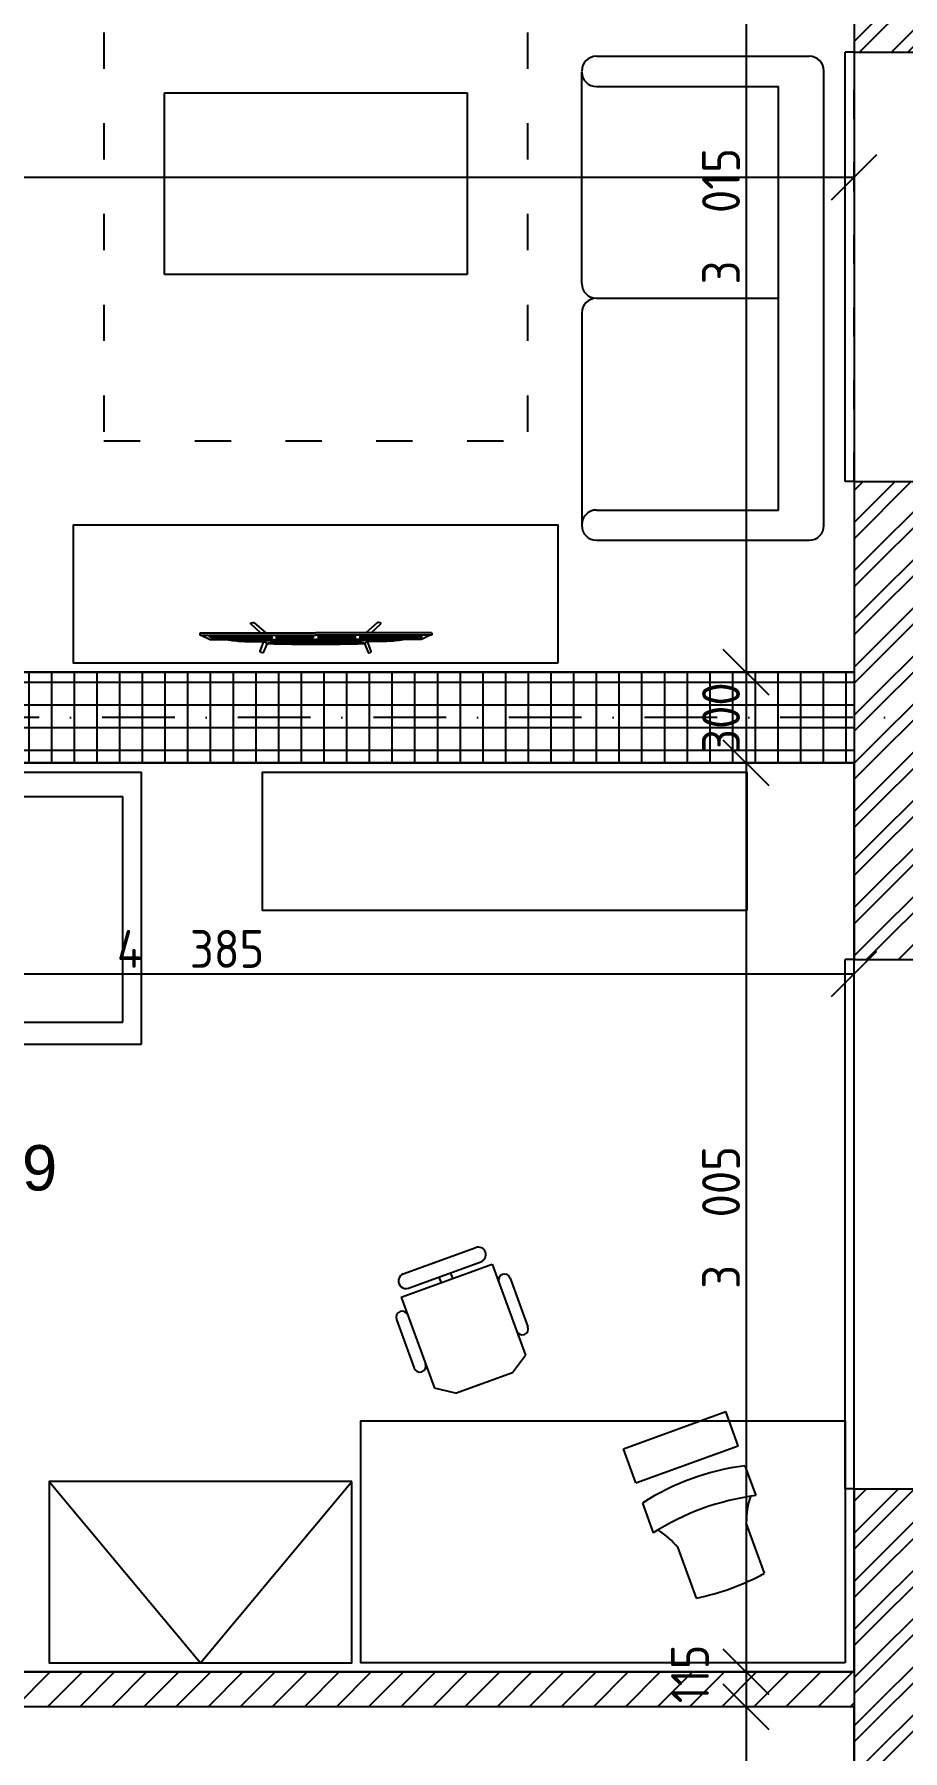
# Model space of a CAD drawing. Extents: x 4511820 to 5180432, y -1526536 to -944957.
# Drawn here: x 5153194 to 5156063, y -1302811 to -1297136 of the extents above; entities that cross this region are included whole.
import ezdxf

# ---------------------------------------------------------------- set-up
doc = ezdxf.new("R2010")
doc.units = 0
doc.header["$MEASUREMENT"] = 0
doc.linetypes.add('ACAD_ISO03W100', pattern=[30, 12, -18])
doc.linetypes.add('BODKOCIARKOVANA_3', pattern=[5.6, 3, -1.3, 0, -1.3])
doc.layers.get('0').update_dxf_attribs({"linetype": 'CONTINUOUS'})
doc.layers.get('Defpoints').update_dxf_attribs({"color": 61, "linetype": 'CONTINUOUS'})
for name, color, linetype in [('KÓTY', 4, 'CONTINUOUS'), ('MÚRY', 1, 'CONTINUOUS'), ('osi', 253, 'CONTINUOUS'), ('Plochy', 41, 'CONTINUOUS'), ('POPIS', 7, 'CONTINUOUS'), ('TENKÁ', 7, 'CONTINUOUS'), ('ZARIADENIE', 47, 'CONTINUOUS'), ('ŠRAFY', 82, 'CONTINUOUS')]:
    doc.layers.add(name, color=color, linetype=linetype)
doc.styles.add('ARIAL', font='arial.ttf')
doc.styles.add('STYLE1', font='isocp.shx')
doc.dimstyles.new('STANDARD-50', dxfattribs={"dimtxt": 125, "dimasz": 150, "dimexe": 10, "dimexo": 200, "dimgap": 20, "dimtad": 1, "dimdsep": 46, "dimlunit": 6, "dimtxsty": 'STYLE1', "dimblk1": 'OBLIQUE', "dimblk2": 'OBLIQUE', "dimsah": 1, "dimcen": 2.5, "dimse1": 1, "dimse2": 1, "dimadec": 0, "dimazin": 0, "dimtfac": 1, "dimtmove": 1, "dimatfit": 3, "dimldrblk": 'OBLIQUE', "dimfxl": 1, "dimtolj": 1, "dimtzin": 0, "dimarcsym": 0})
pattern_1 = [(45, (115395, 30907.69), (-79.549513, 79.549513), []), (45, (115448.03, 30907.69), (-79.549513, 79.549513), [])]

# ---------------------------------------------------------------- blocks, each defined once
blk = doc.blocks.new('_OBLIQUE')
at = {"color": 0, "linetype": 'ByBlock'}
blk.add_line((-0.5, -0.5), (0.5, 0.5), dxfattribs=at)
blk = doc.blocks.new('*D24693')
at = {"layer": 'Defpoints', "color": 0}
for p in [(5155902.5, -1299545.2), (5159049, -1299545.2), (5155902.5, -1305665.2)]:
    blk.add_point(p, dxfattribs=at)
at = {"layer": 'KÓTY', "color": 0, "lineweight": -2}
blk.add_line((5159049, -1305665.2), (5159049, -1299545.2), dxfattribs=at)
at = {"layer": 'KÓTY', "color": 0, "linetype": 'ByBlock', "lineweight": -2, "xscale": 150, "yscale": 150, "zscale": 150}
for p, rotation in [((5159049, -1299545.2), 90), ((5159049, -1305665.2), 270)]:
    blk.add_blockref('_OBLIQUE', p, dxfattribs=dict(at, rotation=rotation))
at = {"layer": 'KÓTY', "color": 0, "insert": (5158966.5, -1302605.2), "char_height": 125, "attachment_point": 5, "rotation": 90, "style": 'STYLE1'}
blk.add_mtext('\\A1;6ﾠ120', dxfattribs=at)
blk = doc.blocks.new('*D24694')
at = {"layer": 'Defpoints', "color": 0}
for p in [(5155902.5, -1299245.2), (5159049, -1299245.2), (5155902.5, -1299545.2)]:
    blk.add_point(p, dxfattribs=at)
at = {"layer": 'KÓTY', "color": 0, "lineweight": -2}
blk.add_line((5159049, -1299545.2), (5159049, -1299245.2), dxfattribs=at)
at = {"layer": 'KÓTY', "color": 0, "linetype": 'ByBlock', "lineweight": -2, "xscale": 150, "yscale": 150, "zscale": 150}
for p, rotation in [((5159049, -1299245.2), 90), ((5159049, -1299545.2), 270)]:
    blk.add_blockref('_OBLIQUE', p, dxfattribs=dict(at, rotation=rotation))
at = {"layer": 'KÓTY', "color": 0, "insert": (5158966.5, -1299395.2), "char_height": 125, "attachment_point": 5, "rotation": 90, "style": 'STYLE1'}
blk.add_mtext('\\A1;300', dxfattribs=at)
blk = doc.blocks.new('*D24695')
at = {"layer": 'Defpoints', "color": 0}
for p in [(5155902.5, -1292905.2), (5159049, -1292905.2), (5155902.5, -1299245.2)]:
    blk.add_point(p, dxfattribs=at)
at = {"layer": 'KÓTY', "color": 0, "lineweight": -2}
blk.add_line((5159049, -1299245.2), (5159049, -1292905.2), dxfattribs=at)
at = {"layer": 'KÓTY', "color": 0, "linetype": 'ByBlock', "lineweight": -2, "xscale": 150, "yscale": 150, "zscale": 150}
for p, rotation in [((5159049, -1292905.2), 90), ((5159049, -1299245.2), 270)]:
    blk.add_blockref('_OBLIQUE', p, dxfattribs=dict(at, rotation=rotation))
at = {"layer": 'KÓTY', "color": 0, "insert": (5158966.5, -1296075.2), "char_height": 125, "attachment_point": 5, "rotation": 90, "style": 'STYLE1'}
blk.add_mtext('\\A1;6ﾠ340', dxfattribs=at)
blk = doc.blocks.new('konf stol')
at = {"layer": 'ZARIADENIE', "color": 45, "ltscale": 0.25}
for p, q in [((4451679, -1342280.2), (4451679, -1341280.2)), ((4451679, -1341280.2), (4452279, -1341280.2)), ((4452279, -1341280.2), (4452279, -1342280.2)), ((4452279, -1342280.2), (4451679, -1342280.2))]:
    blk.add_line(p, q, dxfattribs=at)
blk = doc.blocks.new('JEDNOPOSTEL')
at = {"layer": 'ZARIADENIE', "ltscale": 0.25}
for p, q in [((4449069, -1322230.2), (4447069, -1322230.2)), ((4447069, -1323130.2), (4447069, -1322230.2)), ((4449069, -1322230.2), (4449069, -1323130.2)), ((4449069, -1323130.2), (4447069, -1323130.2)), ((4448913, -1323349.6), (4448929.1, -1323317.4))]:
    blk.add_line(p, q, dxfattribs=at)
at = {"layer": 'ZARIADENIE', "color": 76, "ltscale": 0.25}
for p, q in [((4448390.6, -1322311.3), (4447130.6, -1322311.3)), ((4447130.6, -1323056.9), (4447130.6, -1322311.3)), ((4448540.6, -1322461.3), (4448390.6, -1322311.3)), ((4448390.6, -1322461.3), (4448390.6, -1322311.3)), ((4448992.6, -1322311.3), (4448623.3, -1322311.3)), ((4448623.3, -1323056.9), (4448623.3, -1322311.3)), ((4448992.6, -1323056.9), (4448992.6, -1322311.3)), ((4448540.6, -1322461.3), (4448390.6, -1322461.3)), ((4448540.6, -1323056.9), (4448540.6, -1322461.3)), ((4448540.6, -1323056.9), (4447130.6, -1323056.9)), ((4448992.6, -1323056.9), (4448623.3, -1323056.9))]:
    blk.add_line(p, q, dxfattribs=at)
at = {"layer": 'ZARIADENIE'}
blk.add_lwpolyline([(4448669, -1323160.2), (4448669, -1323560.2), (4449069, -1323560.2), (4449069, -1323160.2)], close=True, dxfattribs=at)
at = {"layer": 'ZARIADENIE', "ltscale": 0.25}
for centre, radius in [((4448929.1, -1323317.4), 69.7), ((4448913, -1323349.6), 51.9)]:
    blk.add_circle(centre, radius, dxfattribs=at)
blk = doc.blocks.new('Tv06_top_cad-block.com')
at = {"color": 0}
for points in [[(-161.1, -3.4), (-173.3, 26.2, 0.359324), (-175.3, 27.3, 0.097501), (-182.8, 24.2, 0.350578), (-183.5, 22.1), (-171.1, -10.4)], [(161.1, -3.4), (173.3, 26.2, -0.359324), (175.3, 27.3, -0.097501), (182.8, 24.2, -0.350578), (183.5, 22.1), (171.1, -10.4)], [(-381.9, -38.8, -0.13121), (-383.2, -32.7, -0.169032), (-383, -32.3), (-381.8, -31.1, -0.205713), (-381.3, -30.9), (-378.5, -30.9, 0.118206), (-376.2, -30.4), (-351.4, -18.4, -0.105648), (-345.8, -17), (0, -17)], [(-339.3, -21.2), (-339.3, -21.2, 0.099639), (-344.3, -22.2), (-349.2, -24.6, 0.215889), (-350.7, -26.3, 0.476075), (-349.4, -28, 0.244765)], [(-295.5, -17), (-282, -15, -0.02037), (-255.8, -12, -0.012056), (-227.2, -10.7), (-169.3, -10.7)], [(-182.5, -38.8), (-214.4, -69.1, 0.250582), (-215, -71, 0.266718), (-214.3, -71.9, 0.084688)], [(-214.3, -71.9), (-207.3, -73.1, 0.211205), (-203.3, -72.1), (-165.2, -38.8)], [(-181.8, -17), (-178.5, -14, -0.213415), (-177.3, -13.6), (0, -13.6)], [(-172.1, -13.6, -0.072098), (-159.2, -3, -0.121861), (-158.4, -2.8)], [(-170.1, -10.6, -0.053076), (-160.2, -2.9), (-158.4, -2.8)], [(-147.6, -13.6), (-147.6, -7.5, -0.414214), (-147.4, -7.3), (-146.5, -7.3, -0.414214), (-146.3, -7.5), (-146.3, -13.6)], [(-146.8, -28, 0.414214), (-145, -26.2), (-145, -23, 0.414214), (-146.8, -21.2)], [(-143.9, -13.6), (-143.9, -7.5, -0.414214), (-143.7, -7.3), (-142.7, -7.3, -0.414214), (-142.6, -7.5), (-142.6, -13.6)], [(-140.2, -13.6), (-140.2, -7.5, -0.414214), (-140, -7.3), (-139, -7.3, -0.414214), (-138.8, -7.5), (-138.8, -13.6)], [(-136.4, -13.6), (-136.4, -7.5, -0.414214), (-136.3, -7.3), (-135.3, -7.3, -0.414214), (-135.1, -7.5), (-135.1, -13.6)], [(-132.7, -13.6), (-132.7, -7.5, -0.414214), (-132.5, -7.3), (-131.6, -7.3, -0.414214), (-131.4, -7.5), (-131.4, -13.6)], [(-128.8, -28, -0.414214), (-130.6, -26.2), (-130.6, -23, -0.414214), (-128.8, -21.2)], [(-129, -13.6), (-129, -7.5, -0.414214), (-128.8, -7.3), (-127.9, -7.3, -0.414214), (-127.7, -7.5), (-127.7, -13.6)], [(-125.3, -13.6), (-125.3, -7.5, -0.414214), (-125.1, -7.3), (-124.1, -7.3, -0.414214), (-124, -7.5), (-124, -13.6)], [(-121.6, -13.6), (-121.6, -7.5, -0.414214), (-121.4, -7.3), (-120.4, -7.3, -0.414214), (-120.2, -7.5), (-120.2, -13.6)], [(-117.8, -13.6), (-117.8, -7.5, -0.414214), (-117.7, -7.3), (-116.7, -7.3, -0.414214), (-116.5, -7.5), (-116.5, -13.6)], [(-114.1, -13.6), (-114.1, -7.5, -0.414214), (-113.9, -7.3), (-113, -7.3, -0.414214), (-112.8, -7.5), (-112.8, -13.6)], [(-110.4, -13.6), (-110.4, -7.5, -0.414214), (-110.2, -7.3), (-109.3, -7.3, -0.414214), (-109.1, -7.5), (-109.1, -13.6)], [(-106.7, -13.6), (-106.7, -7.5, -0.414214), (-106.5, -7.3), (-105.5, -7.3, -0.414214), (-105.4, -7.5), (-105.4, -13.6)], [(-103, -13.6), (-103, -7.5, -0.414214), (-102.8, -7.3), (-101.8, -7.3, -0.414214), (-101.6, -7.5), (-101.6, -13.6)], [(-99.2, -13.6), (-99.2, -7.5, -0.414214), (-99.1, -7.3), (-98.1, -7.3, -0.414214), (-97.9, -7.5), (-97.9, -13.6)], [(-95.5, -13.6), (-95.5, -7.5, -0.414214), (-95.3, -7.3), (-94.4, -7.3, -0.414214), (-94.2, -7.5), (-94.2, -13.6)], [(-91.8, -13.6), (-91.8, -7.5, -0.414214), (-91.6, -7.3), (-90.7, -7.3, -0.414214), (-90.5, -7.5), (-90.5, -13.6)], [(-88.1, -13.6), (-88.1, -7.5, -0.414214), (-87.9, -7.3), (-86.9, -7.3, -0.414214), (-86.8, -7.5), (-86.8, -13.6)], [(-84.4, -13.6), (-84.4, -7.5, -0.414214), (-84.2, -7.3), (-83.2, -7.3, -0.414214), (-83, -7.5), (-83, -13.6)], [(-80.6, -13.6), (-80.6, -7.5, -0.414214), (-80.5, -7.3), (-79.5, -7.3, -0.414214), (-79.3, -7.5), (-79.3, -13.6)], [(-76.9, -13.6), (-76.9, -7.5, -0.414214), (-76.7, -7.3), (-75.8, -7.3, -0.414214), (-75.6, -7.5), (-75.6, -13.6)], [(-73.2, -13.6), (-73.2, -7.5, -0.414214), (-73, -7.3), (-72.1, -7.3, -0.414214), (-71.9, -7.5), (-71.9, -13.6)], [(-69.5, -13.6), (-69.5, -7.5, -0.414214), (-69.3, -7.3), (-68.3, -7.3, -0.414214), (-68.2, -7.5), (-68.2, -13.6)], [(-65.8, -13.6), (-65.8, -7.5, -0.414214), (-65.6, -7.3), (-64.6, -7.3, -0.414214), (-64.4, -7.5), (-64.4, -13.6)], [(-62, -13.6), (-62, -7.5, -0.414214), (-61.9, -7.3), (-60.9, -7.3, -0.414214), (-60.7, -7.5), (-60.7, -13.6)], [(-58.3, -13.6), (-58.3, -7.5, -0.414214), (-58.1, -7.3), (-57.2, -7.3, -0.414214), (-57, -7.5), (-57, -13.6)], [(-54.6, -13.6), (-54.6, -7.5, -0.414214), (-54.4, -7.3), (-53.5, -7.3, -0.414214), (-53.3, -7.5), (-53.3, -13.6)], [(-50.9, -13.6), (-50.9, -7.5, -0.414214), (-50.7, -7.3), (-49.7, -7.3, -0.414214), (-49.6, -7.5), (-49.6, -13.6)], [(-47.2, -13.6), (-47.2, -7.5, -0.414214), (-47, -7.3), (-46, -7.3, -0.414214), (-45.8, -7.5), (-45.8, -13.6)], [(-43.4, -13.6), (-43.4, -7.5, -0.414214), (-43.3, -7.3), (-42.3, -7.3, -0.414214), (-42.1, -7.5), (-42.1, -13.6)], [(-39.7, -13.6), (-39.7, -7.5, -0.414214), (-39.5, -7.3), (-38.6, -7.3, -0.414214), (-38.4, -7.5), (-38.4, -13.6)], [(-36, -13.6), (-36, -7.5, -0.414214), (-35.8, -7.3), (-34.9, -7.3, -0.414214), (-34.7, -7.5), (-34.7, -13.6)], [(-32.3, -13.6), (-32.3, -7.5, -0.414214), (-32.1, -7.3), (-31.1, -7.3, -0.414214), (-31, -7.5), (-31, -13.6)], [(-28.6, -13.6), (-28.6, -7.5, -0.414214), (-28.4, -7.3), (-27.4, -7.3, -0.414214), (-27.2, -7.5), (-27.2, -13.6)], [(-24.8, -13.6), (-24.8, -7.5, -0.414214), (-24.7, -7.3), (-23.7, -7.3, -0.414214), (-23.5, -7.5), (-23.5, -13.6)], [(-21.1, -13.6), (-21.1, -7.5, -0.414214), (-20.9, -7.3), (-20, -7.3, -0.414214), (-19.8, -7.5), (-19.8, -13.6)], [(-17.4, -13.6), (-17.4, -7.5, -0.414214), (-17.2, -7.3), (-16.3, -7.3, -0.414214), (-16.1, -7.5), (-16.1, -13.6)], [(-13.7, -13.6), (-13.7, -7.5, -0.414214), (-13.5, -7.3), (-12.5, -7.3, -0.414214), (-12.4, -7.5), (-12.4, -13.6)], [(-10, -13.6), (-10, -7.5, -0.414214), (-9.8, -7.3), (-8.8, -7.3, -0.414214), (-8.6, -7.5), (-8.6, -13.6)], [(-10, -28, 0.414214), (-8.2, -26.2), (-8.2, -23, 0.414214), (-10, -21.2)], [(-6.2, -13.6), (-6.2, -7.5, -0.414214), (-6.1, -7.3), (-5.1, -7.3, -0.414214), (-4.9, -7.5), (-4.9, -13.6)], [(-2.5, -13.6), (-2.5, -7.5, -0.414214), (-2.3, -7.3), (-1.4, -7.3, -0.414214), (-1.2, -7.5), (-1.2, -13.6)], [(181.8, -17), (178.5, -14, 0.213415), (177.3, -13.6), (0, -13.6)], [(381.9, -38.8, 0.13121), (383.2, -32.7, 0.169032), (383, -32.3), (381.8, -31.1, 0.205713), (381.3, -30.9), (378.5, -30.9, -0.118206), (376.2, -30.4), (351.4, -18.4, 0.105648), (345.8, -17), (0, -17)], [(2.5, -13.6), (2.5, -7.5, 0.414214), (2.3, -7.3), (1.4, -7.3, 0.414214), (1.2, -7.5), (1.2, -13.6)], [(6.2, -13.6), (6.2, -7.5, 0.414214), (6.1, -7.3), (5.1, -7.3, 0.414214), (4.9, -7.5), (4.9, -13.6)], [(10, -28, -0.414214), (8.2, -26.2), (8.2, -23, -0.414214), (10, -21.2)], [(10, -13.6), (10, -7.5, 0.414214), (9.8, -7.3), (8.8, -7.3, 0.414214), (8.6, -7.5), (8.6, -13.6)], [(13.7, -13.6), (13.7, -7.5, 0.414214), (13.5, -7.3), (12.5, -7.3, 0.414214), (12.4, -7.5), (12.4, -13.6)], [(17.4, -13.6), (17.4, -7.5, 0.414214), (17.2, -7.3), (16.3, -7.3, 0.414214), (16.1, -7.5), (16.1, -13.6)], [(21.1, -13.6), (21.1, -7.5, 0.414214), (20.9, -7.3), (20, -7.3, 0.414214), (19.8, -7.5), (19.8, -13.6)], [(24.8, -13.6), (24.8, -7.5, 0.414214), (24.7, -7.3), (23.7, -7.3, 0.414214), (23.5, -7.5), (23.5, -13.6)], [(28.6, -13.6), (28.6, -7.5, 0.414214), (28.4, -7.3), (27.4, -7.3, 0.414214), (27.2, -7.5), (27.2, -13.6)], [(32.3, -13.6), (32.3, -7.5, 0.414214), (32.1, -7.3), (31.1, -7.3, 0.414214), (31, -7.5), (31, -13.6)], [(36, -13.6), (36, -7.5, 0.414214), (35.8, -7.3), (34.9, -7.3, 0.414214), (34.7, -7.5), (34.7, -13.6)], [(39.7, -13.6), (39.7, -7.5, 0.414214), (39.5, -7.3), (38.6, -7.3, 0.414214), (38.4, -7.5), (38.4, -13.6)], [(43.4, -13.6), (43.4, -7.5, 0.414214), (43.3, -7.3), (42.3, -7.3, 0.414214), (42.1, -7.5), (42.1, -13.6)], [(47.2, -13.6), (47.2, -7.5, 0.414214), (47, -7.3), (46, -7.3, 0.414214), (45.8, -7.5), (45.8, -13.6)], [(50.9, -13.6), (50.9, -7.5, 0.414214), (50.7, -7.3), (49.7, -7.3, 0.414214), (49.6, -7.5), (49.6, -13.6)], [(54.6, -13.6), (54.6, -7.5, 0.414214), (54.4, -7.3), (53.5, -7.3, 0.414214), (53.3, -7.5), (53.3, -13.6)], [(58.3, -13.6), (58.3, -7.5, 0.414214), (58.1, -7.3), (57.2, -7.3, 0.414214), (57, -7.5), (57, -13.6)], [(62, -13.6), (62, -7.5, 0.414214), (61.9, -7.3), (60.9, -7.3, 0.414214), (60.7, -7.5), (60.7, -13.6)], [(65.8, -13.6), (65.8, -7.5, 0.414214), (65.6, -7.3), (64.6, -7.3, 0.414214), (64.4, -7.5), (64.4, -13.6)], [(69.5, -13.6), (69.5, -7.5, 0.414214), (69.3, -7.3), (68.3, -7.3, 0.414214), (68.2, -7.5), (68.2, -13.6)], [(73.2, -13.6), (73.2, -7.5, 0.414214), (73, -7.3), (72.1, -7.3, 0.414214), (71.9, -7.5), (71.9, -13.6)], [(76.9, -13.6), (76.9, -7.5, 0.414214), (76.7, -7.3), (75.8, -7.3, 0.414214), (75.6, -7.5), (75.6, -13.6)], [(80.6, -13.6), (80.6, -7.5, 0.414214), (80.5, -7.3), (79.5, -7.3, 0.414214), (79.3, -7.5), (79.3, -13.6)], [(84.4, -13.6), (84.4, -7.5, 0.414214), (84.2, -7.3), (83.2, -7.3, 0.414214), (83, -7.5), (83, -13.6)], [(88.1, -13.6), (88.1, -7.5, 0.414214), (87.9, -7.3), (86.9, -7.3, 0.414214), (86.8, -7.5), (86.8, -13.6)], [(91.8, -13.6), (91.8, -7.5, 0.414214), (91.6, -7.3), (90.7, -7.3, 0.414214), (90.5, -7.5), (90.5, -13.6)], [(95.5, -13.6), (95.5, -7.5, 0.414214), (95.3, -7.3), (94.4, -7.3, 0.414214), (94.2, -7.5), (94.2, -13.6)], [(99.2, -13.6), (99.2, -7.5, 0.414214), (99.1, -7.3), (98.1, -7.3, 0.414214), (97.9, -7.5), (97.9, -13.6)], [(103, -13.6), (103, -7.5, 0.414214), (102.8, -7.3), (101.8, -7.3, 0.414214), (101.6, -7.5), (101.6, -13.6)], [(106.7, -13.6), (106.7, -7.5, 0.414214), (106.5, -7.3), (105.5, -7.3, 0.414214), (105.4, -7.5), (105.4, -13.6)], [(110.4, -13.6), (110.4, -7.5, 0.414214), (110.2, -7.3), (109.3, -7.3, 0.414214), (109.1, -7.5), (109.1, -13.6)], [(114.1, -13.6), (114.1, -7.5, 0.414214), (113.9, -7.3), (113, -7.3, 0.414214), (112.8, -7.5), (112.8, -13.6)], [(117.8, -13.6), (117.8, -7.5, 0.414214), (117.7, -7.3), (116.7, -7.3, 0.414214), (116.5, -7.5), (116.5, -13.6)], [(121.6, -13.6), (121.6, -7.5, 0.414214), (121.4, -7.3), (120.4, -7.3, 0.414214), (120.2, -7.5), (120.2, -13.6)], [(125.3, -13.6), (125.3, -7.5, 0.414214), (125.1, -7.3), (124.1, -7.3, 0.414214), (124, -7.5), (124, -13.6)], [(129, -13.6), (129, -7.5, 0.414214), (128.8, -7.3), (127.9, -7.3, 0.414214), (127.7, -7.5), (127.7, -13.6)], [(128.8, -28, 0.414214), (130.6, -26.2), (130.6, -23, 0.414214), (128.8, -21.2)], [(132.7, -13.6), (132.7, -7.5, 0.414214), (132.5, -7.3), (131.6, -7.3, 0.414214), (131.4, -7.5), (131.4, -13.6)], [(136.4, -13.6), (136.4, -7.5, 0.414214), (136.3, -7.3), (135.3, -7.3, 0.414214), (135.1, -7.5), (135.1, -13.6)], [(140.2, -13.6), (140.2, -7.5, 0.414214), (140, -7.3), (139, -7.3, 0.414214), (138.8, -7.5), (138.8, -13.6)], [(143.9, -13.6), (143.9, -7.5, 0.414214), (143.7, -7.3), (142.7, -7.3, 0.414214), (142.6, -7.5), (142.6, -13.6)], [(146.8, -28, -0.414214), (145, -26.2), (145, -23, -0.414214), (146.8, -21.2)], [(147.6, -13.6), (147.6, -7.5, 0.414214), (147.4, -7.3), (146.5, -7.3, 0.414214), (146.3, -7.5), (146.3, -13.6)], [(172.1, -13.6, 0.072098), (159.2, -3, 0.121861), (158.4, -2.8)], [(170.1, -10.6, 0.053076), (160.2, -2.9), (158.4, -2.8)], [(214.3, -71.9), (207.3, -73.1, -0.211205), (203.3, -72.1), (165.2, -38.8)], [(295.5, -17), (282, -15, 0.02037), (255.8, -12, 0.012056), (227.2, -10.7), (169.3, -10.7)], [(182.5, -38.8), (214.4, -69.1, -0.250582), (215, -71, -0.266718), (214.3, -71.9, -0.084688)], [(339.3, -21.2), (339.3, -21.2, -0.099639), (344.3, -22.2), (349.2, -24.6, -0.215889), (350.7, -26.3, -0.476075), (349.4, -28, -0.244765)]]:
    blk.add_lwpolyline(points, format="xyb", dxfattribs=at)
for points in [[(-381.9, -38.8), (0, -38.8)], [(-378.5, -30.9), (0, -30.9)], [(-349.4, -28), (-146.8, -28)], [(-339.3, -21.2), (-146.8, -21.2)], [(-158.6, -6.5), (0, -6.5)], [(-128.8, -21.2), (-10, -21.2)], [(-128.8, -28), (-10, -28)], [(158.6, -6.5), (0, -6.5)], [(378.5, -30.9), (0, -30.9)], [(381.9, -38.8), (0, -38.8)], [(128.8, -21.2), (10, -21.2)], [(128.8, -28), (10, -28)], [(339.3, -21.2), (146.8, -21.2)], [(349.4, -28), (146.8, -28)]]:
    blk.add_lwpolyline(points, dxfattribs=at)
for centre, radius, start, end in [((0, -4564), 4564, 90, 91.9893), ((0, -4564), 4564, 88.0107, 90), ((-170.5, -10.1), 0.6, 200.9784, 314.0295), ((170.5, -10.1), 0.6, 225.9705, 339.0216)]:
    blk.add_arc(centre, radius, start, end, dxfattribs=at)
blk = doc.blocks.new('TV')
at = {"layer": 'ZARIADENIE', "color": 8}
blk.add_blockref('Tv06_top_cad-block.com', (4448198.7, -1316337.8), dxfattribs=at)
blk = doc.blocks.new('SKRINA')
at = {"layer": 'ZARIADENIE'}
for p, q in [((4449069, -1324645.2), (4448469, -1324145.2)), ((4448469, -1325145.2), (4449069, -1324645.2))]:
    blk.add_line(p, q, dxfattribs=at)
blk.add_lwpolyline([(4448469, -1324145.2), (4448469, -1325145.2), (4449069, -1325145.2), (4449069, -1324145.2)], close=True, dxfattribs=at)
blk = doc.blocks.new('*D25128')
at = {"layer": 'Defpoints', "color": 0}
for p in [(5149437.5, -1297608.5), (5155902.5, -1297608.5), (5155902.5, -1297608.5)]:
    blk.add_point(p, dxfattribs=at)
at = {"layer": 'KÓTY', "color": 0, "lineweight": -2}
blk.add_line((5149437.5, -1297608.5), (5155902.5, -1297608.5), dxfattribs=at)
at = {"layer": 'KÓTY', "color": 0, "linetype": 'ByBlock', "lineweight": -2, "xscale": 150, "yscale": 150, "zscale": 150, "rotation": 180}
blk.add_blockref('_OBLIQUE', (5149437.5, -1297608.5), dxfattribs=at)
at = {"layer": 'KÓTY', "color": 0, "linetype": 'ByBlock', "lineweight": -2, "xscale": 150, "yscale": 150, "zscale": 150}
blk.add_blockref('_OBLIQUE', (5155902.5, -1297608.5), dxfattribs=at)
at = {"layer": 'KÓTY', "color": 0, "insert": (5152670, -1297526), "char_height": 125, "attachment_point": 5, "style": 'STYLE1'}
blk.add_mtext('\\A1;6ﾠ465', dxfattribs=at)
blk = doc.blocks.new('*D25471')
at = {"layer": 'Defpoints', "color": 0}
for p in [(5155902.5, -1296230.2), (5155545, -1299245.2), (5155902.5, -1299245.2)]:
    blk.add_point(p, dxfattribs=at)
at = {"layer": 'KÓTY', "color": 0, "lineweight": -2}
blk.add_line((5155545, -1296230.2), (5155545, -1299245.2), dxfattribs=at)
at = {"layer": 'KÓTY', "color": 0, "linetype": 'ByBlock', "lineweight": -2, "xscale": 150, "yscale": 150, "zscale": 150}
for p, rotation in [((5155545, -1296230.2), 90), ((5155545, -1299245.2), 270)]:
    blk.add_blockref('_OBLIQUE', p, dxfattribs=dict(at, rotation=rotation))
at = {"layer": 'KÓTY', "color": 0, "insert": (5155462.5, -1297737.7), "char_height": 125, "attachment_point": 5, "rotation": 90, "style": 'STYLE1'}
blk.add_mtext('\\A1;3ﾠ015', dxfattribs=at)
blk = doc.blocks.new('*D25472')
at = {"layer": 'Defpoints', "color": 0}
for p in [(5155902.5, -1299245.2), (5155545, -1299545.2), (5155902.5, -1299545.2)]:
    blk.add_point(p, dxfattribs=at)
at = {"layer": 'KÓTY', "color": 0, "lineweight": -2}
blk.add_line((5155545, -1299245.2), (5155545, -1299545.2), dxfattribs=at)
at = {"layer": 'KÓTY', "color": 0, "linetype": 'ByBlock', "lineweight": -2, "xscale": 150, "yscale": 150, "zscale": 150}
for p, rotation in [((5155545, -1299245.2), 90), ((5155545, -1299545.2), 270)]:
    blk.add_blockref('_OBLIQUE', p, dxfattribs=dict(at, rotation=rotation))
at = {"layer": 'KÓTY', "color": 0, "insert": (5155462.5, -1299395.2), "char_height": 125, "attachment_point": 5, "rotation": 90, "style": 'STYLE1'}
blk.add_mtext('\\A1;300', dxfattribs=at)
blk = doc.blocks.new('*D25473')
at = {"layer": 'Defpoints', "color": 0}
for p in [(5155902.5, -1299545.2), (5155545, -1302550.2), (5155902.5, -1302550.2)]:
    blk.add_point(p, dxfattribs=at)
at = {"layer": 'KÓTY', "color": 0, "lineweight": -2}
blk.add_line((5155545, -1299545.2), (5155545, -1302550.2), dxfattribs=at)
at = {"layer": 'KÓTY', "color": 0, "linetype": 'ByBlock', "lineweight": -2, "xscale": 150, "yscale": 150, "zscale": 150}
for p, rotation in [((5155545, -1299545.2), 90), ((5155545, -1302550.2), 270)]:
    blk.add_blockref('_OBLIQUE', p, dxfattribs=dict(at, rotation=rotation))
at = {"layer": 'KÓTY', "color": 0, "insert": (5155462.5, -1301047.7), "char_height": 125, "attachment_point": 5, "rotation": 90, "style": 'STYLE1'}
blk.add_mtext('\\A1;3ﾠ005', dxfattribs=at)
blk = doc.blocks.new('*D25474')
at = {"layer": 'Defpoints', "color": 0}
for p in [(5155902.5, -1302550.2), (5155545, -1302665.2), (5155902.5, -1302665.2)]:
    blk.add_point(p, dxfattribs=at)
at = {"layer": 'KÓTY', "color": 0, "lineweight": -2}
blk.add_line((5155545, -1302550.2), (5155545, -1302665.2), dxfattribs=at)
at = {"layer": 'KÓTY', "color": 0, "linetype": 'ByBlock', "lineweight": -2, "xscale": 150, "yscale": 150, "zscale": 150}
for p, rotation in [((5155545, -1302550.2), 90), ((5155545, -1302665.2), 270)]:
    blk.add_blockref('_OBLIQUE', p, dxfattribs=dict(at, rotation=rotation))
at = {"layer": 'KÓTY', "color": 0, "insert": (5155360, -1302556.9), "char_height": 125, "attachment_point": 5, "rotation": 90, "style": 'STYLE1'}
blk.add_mtext('\\A1;115', dxfattribs=at)
blk = doc.blocks.new('*D25475')
at = {"layer": 'Defpoints', "color": 0}
for p in [(5155902.5, -1302665.2), (5155545, -1305665.2), (5155902.5, -1305665.2)]:
    blk.add_point(p, dxfattribs=at)
at = {"layer": 'KÓTY', "color": 0, "lineweight": -2}
blk.add_line((5155545, -1302665.2), (5155545, -1305665.2), dxfattribs=at)
at = {"layer": 'KÓTY', "color": 0, "linetype": 'ByBlock', "lineweight": -2, "xscale": 150, "yscale": 150, "zscale": 150}
for p, rotation in [((5155545, -1302665.2), 90), ((5155545, -1305665.2), 270)]:
    blk.add_blockref('_OBLIQUE', p, dxfattribs=dict(at, rotation=rotation))
at = {"layer": 'KÓTY', "color": 0, "insert": (5155462.5, -1304165.2), "char_height": 125, "attachment_point": 5, "rotation": 90, "style": 'STYLE1'}
blk.add_mtext('\\A1;3ﾠ000', dxfattribs=at)
blk = doc.blocks.new('*D25509')
at = {"layer": 'Defpoints', "color": 0}
for p in [(5155902.5, -1300195.2), (5155902.5, -1300242.5), (5151517.5, -1300314)]:
    blk.add_point(p, dxfattribs=at)
at = {"layer": 'KÓTY', "color": 0, "lineweight": -2}
blk.add_line((5151517.5, -1300242.5), (5155902.5, -1300242.5), dxfattribs=at)
at = {"layer": 'KÓTY', "color": 0, "linetype": 'ByBlock', "lineweight": -2, "xscale": 150, "yscale": 150, "zscale": 150, "rotation": 180}
blk.add_blockref('_OBLIQUE', (5151517.5, -1300242.5), dxfattribs=at)
at = {"layer": 'KÓTY', "color": 0, "linetype": 'ByBlock', "lineweight": -2, "xscale": 150, "yscale": 150, "zscale": 150}
blk.add_blockref('_OBLIQUE', (5155902.5, -1300242.5), dxfattribs=at)
at = {"layer": 'KÓTY', "color": 0, "insert": (5153710, -1300160), "char_height": 125, "attachment_point": 5, "style": 'STYLE1'}
blk.add_mtext('\\A1;4ﾠ385', dxfattribs=at)

msp = doc.modelspace()

# ---------------------------------------------------------------- hatches: boundary and pattern name
at = {"layer": 'ŠRAFY'}
h = msp.add_hatch(dxfattribs=at)
h.set_pattern_fill('ANSI32', color=256, scale=300)
h.set_pattern_definition(pattern_1)
h.paths.add_polyline_path([(5156212.5, -1297195.191), (5156282.5, -1297195.191), (5156282.5, -1295945.191), (5156212.5, -1295945.191), (5155902.5, -1295945.191), (5155902.5, -1296115.191), (5155902.5, -1296230.191), (5155902.5, -1297195.191)])
h = msp.add_hatch(dxfattribs=at)
h.set_pattern_fill('ANSI32', color=256, scale=300)
h.set_pattern_definition(pattern_1)
h.paths.add_polyline_path([(5156282.5, -1300195.191), (5156282.5, -1298615.191), (5155902.5, -1298615.191), (5155902.5, -1299245.191), (5155902.5, -1299545.191), (5155902.5, -1300195.191)])
at = {"layer": 'ŠRAFY', "ltscale": 0.25}
h = msp.add_hatch(dxfattribs=at)
h.set_pattern_fill('ANSI37', color=256, scale=600, angle=45)
h.set_pattern_definition([(90, (-3307273.674, 493071.734), (-75, 1e-14), []), (180, (-3307273.674, 493071.734), (-1e-14, -75), [])])
h.paths.add_polyline_path([(5149277.5, -1299545.191), (5149392.5, -1299545.191), (5149437.5, -1299545.191), (5149962.5, -1299545.191), (5150682.5, -1299545.191), (5151402.5, -1299545.191), (5151517.5, -1299545.191), (5155902.5, -1299545.191), (5155902.5, -1299245.191), (5150032.5, -1299245.191), (5149432.5, -1299245.191), (5149322.5, -1299245.191), (5149277.5, -1299245.191)])
at = {"layer": 'ŠRAFY'}
h = msp.add_hatch(dxfattribs=at)
h.set_pattern_fill('ANSI32', color=256, scale=300)
h.set_pattern_definition(pattern_1)
h.paths.add_polyline_path([(5156212.5, -1303195.191), (5156282.5, -1303195.191), (5156282.5, -1301945.191), (5156212.5, -1301945.191), (5155902.5, -1301945.191), (5155902.5, -1302550.191), (5155902.5, -1302665.191), (5155902.5, -1303195.191)])
at = {"layer": 'ŠRAFY', "ltscale": 0.25}
h = msp.add_hatch(dxfattribs=at)
h.set_pattern_fill('ANSI31', color=256, scale=600, style=0)
h.set_pattern_definition([(45, (515270.5, 128041), (-53.0330086, 53.0330086), [])])
h.paths.add_polyline_path([(5151402.5, -1302715.191), (5151517.5, -1302715.191), (5151517.5, -1302705.191), (5151517.5, -1302665.191), (5155902.5, -1302665.191), (5155902.5, -1302550.191), (5151517.5, -1302550.191), (5151517.5, -1302510.191), (5151517.5, -1302500.191), (5151402.5, -1302500.191), (5151402.5, -1302510.191), (5151402.5, -1302705.191)])

# ---------------------------------------------------------------- linework, layer by layer
at = {"layer": 'MÚRY'}
for p, q in [((5155902.5, -1296230.191), (5155902.5, -1297195.191)), ((5155902.5, -1297195.191), (5156442.5, -1297195.191)), ((5155902.5, -1298615.191), (5155902.5, -1299245.191)), ((5155902.5, -1298615.191), (5156442.5, -1298615.191)), ((5149437.5, -1299245.191), (5155902.5, -1299245.191)), ((5151517.5, -1299545.191), (5155902.5, -1299545.191)), ((5155902.5, -1299545.191), (5155902.5, -1300195.191)), ((5155902.5, -1300195.191), (5156442.5, -1300195.191)), ((5155902.5, -1301945.191), (5155902.5, -1302550.191)), ((5155902.5, -1301945.191), (5156442.5, -1301945.191)), ((5155902.5, -1302550.191), (5151517.5, -1302550.191)), ((5155902.5, -1302665.191), (5151517.5, -1302665.191)), ((5155902.5, -1302665.191), (5155902.5, -1303195.191))]:
    msp.add_line(p, q, dxfattribs=at)
at = {"layer": 'osi', "linetype": 'BODKOCIARKOVANA_3', "ltscale": 80}
msp.add_line((5157242.5, -1299395.191), (5093572.5, -1299395.191), dxfattribs=at)
at = {"layer": 'Plochy'}
for points in [[(5155902.5, -1299245.191), (5149432.5, -1299245.191), (5149432.5, -1296230.191), (5151492.5, -1296230.191), (5151492.5, -1294290.191), (5152592.5, -1294290.191), (5152592.5, -1296230.191), (5155902.5, -1296230.191)], [(5155902.5, -1299545.191), (5151517.5, -1299545.191), (5151517.5, -1302550.191), (5155902.5, -1302550.191)], [(5155902.5, -1302665.191), (5151517.5, -1302665.191), (5151517.5, -1305665.191), (5155902.5, -1305665.191)]]:
    msp.add_lwpolyline(points, close=True, dxfattribs=at)
at = {"layer": 'TENKÁ', "ltscale": 0.25}
for p, q in [((5155872.5, -1298615.191), (5155872.5, -1297195.191)), ((5155902.5, -1297195.191), (5155872.5, -1297195.191)), ((5155902.5, -1298615.191), (5155872.5, -1298615.191)), ((5155872.5, -1301945.191), (5155872.5, -1300195.191)), ((5155902.5, -1300195.191), (5155872.5, -1300195.191)), ((5155902.5, -1301945.191), (5155872.5, -1301945.191))]:
    msp.add_line(p, q, dxfattribs=at)
at = {"layer": 'TENKÁ', "linetype": 'ACAD_ISO03W100', "ltscale": 8}
for p, q in [((5155902.5, -1298615.191), (5155902.5, -1297195.191)), ((5155902.5, -1301945.191), (5155902.5, -1300195.191))]:
    msp.add_line(p, q, dxfattribs=at)
at = {"layer": 'TENKÁ'}
for p, q in [((5155902.5, -1299245.191), (5155902.5, -1299545.191)), ((5155902.5, -1302550.191), (5155902.5, -1302665.191))]:
    msp.add_line(p, q, dxfattribs=at)
at = {"layer": 'ZARIADENIE', "color": 30, "linetype": 'ACAD_ISO03W100', "ltscale": 10}
for p, q in [((5153423.67, -1297130.191), (5153423.67, -1298480.191)), ((5154823.67, -1297130.191), (5154823.67, -1298480.191)), ((5153423.67, -1298480.191), (5154823.67, -1298480.191))]:
    msp.add_line(p, q, dxfattribs=at)
at = {"layer": 'ZARIADENIE', "color": 30, "ltscale": 0.25}
for p, q in [((5155051.064, -1297209.021), (5155753.936, -1297209.021)), ((5155002.5, -1297960.457), (5155002.5, -1297260.457)), ((5155802.5, -1298760.457), (5155802.5, -1297257.586)), ((5155051.064, -1297309.021), (5155652.5, -1297309.021)), ((5155652.5, -1298709.021), (5155652.5, -1297309.021)), ((5155051.064, -1298009.021), (5155652.5, -1298009.021)), ((5155002.5, -1298057.586), (5155002.5, -1298760.457)), ((5155051.064, -1298709.021), (5155652.5, -1298709.021)), ((5155051.064, -1298809.021), (5155753.936, -1298809.021))]:
    msp.add_line(p, q, dxfattribs=at)
at = {"layer": 'ZARIADENIE', "color": 33, "ltscale": 0.25}
for p, q in [((5154412.892, -1301234.319), (5154651.963, -1301147.304)), ((5154406.018, -1301311.313), (5154706.72, -1301201.867)), ((5154429.993, -1301281.303), (5154669.064, -1301194.289)), ((5154706.72, -1301201.867), (5154816.166, -1301502.568)), ((5154530.735, -1301244.636), (5154537.575, -1301263.43)), ((5154568.322, -1301230.956), (5154575.163, -1301249.749)), ((5154766.047, -1301247.914), (5154824.632, -1301408.874)), ((5154406.018, -1301311.313), (5154515.465, -1301612.015)), ((5154390.17, -1301384.722), (5154448.755, -1301545.682)), ((5154773.466, -1301560.677), (5154816.166, -1301502.568)), ((5154585.527, -1301629.081), (5154773.466, -1301560.677)), ((5154585.527, -1301629.081), (5154515.465, -1301612.015))]:
    msp.add_line(p, q, dxfattribs=at)
at = {"layer": 'ZARIADENIE', "color": 8, "ltscale": 0.25}
for p, q in [((5155139.842, -1301812.579), (5155478.131, -1301689.452)), ((5155519.174, -1301802.215), (5155478.131, -1301689.452)), ((5155180.884, -1301925.342), (5155139.842, -1301812.579)), ((5155180.884, -1301925.342), (5155519.174, -1301802.215)), ((5155541.242, -1301868.894), (5155577.081, -1301967.362)), ((5155202.952, -1301992.021), (5155238.792, -1302090.489)), ((5155606.606, -1302223.908), (5155546.086, -1302057.63)), ((5155381.08, -1302305.993), (5155320.559, -1302139.715))]:
    msp.add_line(p, q, dxfattribs=at)
at = {"layer": 'ZARIADENIE', "color": 45, "ltscale": 0.25}
for points in [[(5154923.67, -1299215.191), (5153323.67, -1299215.191), (5153323.67, -1298757.424), (5154923.67, -1298757.424)], [(5155547.5, -1300032.959), (5153947.5, -1300032.959), (5153947.5, -1299575.191), (5155547.5, -1299575.191)]]:
    msp.add_lwpolyline(points, close=True, dxfattribs=at)
at = {"layer": 'ZARIADENIE'}
msp.add_lwpolyline([(5155872.5, -1302520.191), (5154272.5, -1302520.191), (5154272.5, -1301720.191), (5155872.5, -1301720.191)], close=True, dxfattribs=at)
at = {"layer": 'ZARIADENIE', "color": 30, "ltscale": 0.25}
for centre, start, end in [((5155051.064, -1297257.586), 90, 180), ((5155753.936, -1297257.586), 0, 90), ((5155051.064, -1297260.457), 180, 270), ((5155051.064, -1297960.457), 180, 270), ((5155051.064, -1298057.586), 90, 180), ((5155051.064, -1298757.586), 90, 180), ((5155051.064, -1298760.457), 180, 270), ((5155753.936, -1298760.457), 270, 0)]:
    msp.add_arc(centre, 48.564, start, end, dxfattribs=at)
at = {"layer": 'ZARIADENIE', "color": 33, "ltscale": 0.25}
for centre, radius, start, end in [((5154660.514, -1301170.796), 25, 290, 110), ((5154421.442, -1301257.811), 25, 110, 290), ((5154747.253, -1301254.755), 20, 20, 200), ((5154408.964, -1301377.882), 20, 20, 200), ((5154805.838, -1301415.715), 20, 200, 20), ((5154467.548, -1301538.842), 20, 200, 20)]:
    msp.add_arc(centre, radius, start, end, dxfattribs=at)
at = {"layer": 'ZARIADENIE', "color": 8, "ltscale": 0.25}
for centre, radius, start, end in [((5155645.713, -1302682.211), 820, 97.319616, 122.680383), ((5155681.553, -1302780.68), 820, 97.319616, 122.680383), ((5155816.232, -1302053.457), 270.179, 161.971902, 180.884963), ((5155110.933, -1302310.165), 270.179, 39.115037, 58.028098), ((5155216.405, -1301502.698), 820, 281.585032, 298.414968)]:
    msp.add_arc(centre, radius, start, end, dxfattribs=at)

# ---------------------------------------------------------------- block references
at = {"layer": 'Plochy', "color": 2, "xscale": -1, "rotation": 180}
msp.add_blockref('TV', (705924.952, -2615491.851), dxfattribs=at)
at = {"layer": 'ZARIADENIE', "rotation": 90.00000000000001}
msp.add_blockref('konf stol', (3812343.479, -5749609.191), dxfattribs=at)
at = {"layer": 'ZARIADENIE', "color": 2, "xscale": -1, "rotation": 359.9999999999999}
msp.add_blockref('JEDNOPOSTEL', (9600616.5, 22655), dxfattribs=at)
at = {"layer": 'ZARIADENIE', "color": 2, "rotation": 270}
msp.add_blockref('SKRINA', (6478387.691, 3146548.809), dxfattribs=at)

# ---------------------------------------------------------------- texts
at = {"layer": 'POPIS', "lineweight": 40, "ltscale": 0.25, "style": 'ARIAL'}
msp.add_text('1.5-19', height=150, dxfattribs=at).set_placement((5152675.411, -1300958.579))

# ---------------------------------------------------------------- dimensions: what is measured, and where the dimension line sits
at = {"layer": 'KÓTY'}
for base, p1, p2, picture, middle in [((5159049, -1292905.191), (5155902.5, -1299245.191), (5155902.5, -1292905.191), '*D24695', (5158966.457, -1296075.191)), ((5155545, -1299245.191), (5155902.5, -1296230.191), (5155902.5, -1299245.191), '*D25471', (5155462.457, -1297737.691)), ((5155545, -1299545.191), (5155902.5, -1299245.191), (5155902.5, -1299545.191), '*D25472', (5155462.5, -1299395.191)), ((5159049, -1299245.191), (5155902.5, -1299545.191), (5155902.5, -1299245.191), '*D24694', (5158966.5, -1299395.191)), ((5155545, -1302550.191), (5155902.5, -1299545.191), (5155902.5, -1302550.191), '*D25473', (5155462.457, -1301047.691)), ((5159049, -1299545.191), (5155902.5, -1305665.191), (5155902.5, -1299545.191), '*D24693', (5158966.457, -1302605.191)), ((5155545, -1302665.191), (5155902.5, -1302550.191), (5155902.5, -1302665.191), '*D25474', (5155360, -1302556.941)), ((5155545, -1305665.191), (5155902.5, -1302665.191), (5155902.5, -1305665.191), '*D25475', (5155462.457, -1304165.191))]:
    dim = msp.add_linear_dim(base=base, p1=p1, p2=p2, angle=90, dimstyle='STANDARD-50', dxfattribs=at)
    dim.commit()
    dim.dimension.update_dxf_attribs({"geometry": picture, "text_midpoint": middle})
for base, p1, p2, picture, middle in [((5155902.5, -1297608.5), (5149437.5, -1297608.5), (5155902.5, -1297608.5), '*D25128', (5152670, -1297525.957)), ((5155902.5, -1300242.5), (5151517.5, -1300314), (5155902.5, -1300195.191), '*D25509', (5153710, -1300159.957))]:
    dim = msp.add_linear_dim(base=base, p1=p1, p2=p2, dimstyle='STANDARD-50', dxfattribs=at)
    dim.commit()
    dim.dimension.update_dxf_attribs({"geometry": picture, "text_midpoint": middle})

doc.saveas('drawing.dxf')
